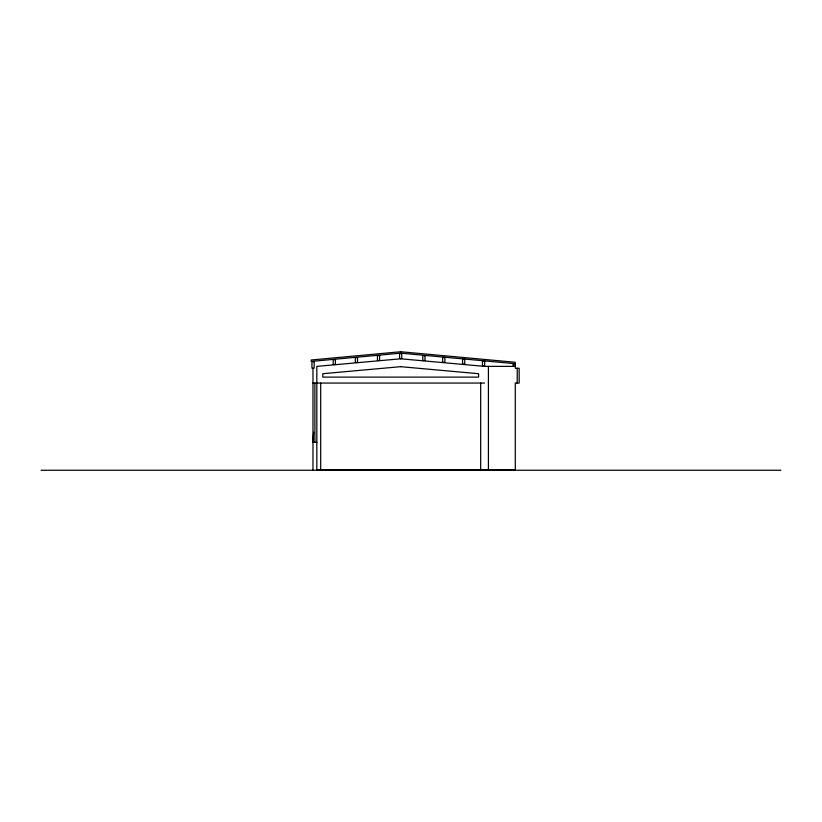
<?xml version="1.0" encoding="UTF-8"?>
<svg xmlns="http://www.w3.org/2000/svg" width="822" height="822" viewBox="0 0 822 822"><rect width="100%" height="100%" fill="white"/><g stroke="black" fill="none" stroke-linecap="round" stroke-linejoin="round"><path stroke-width="1.23" d="M313.624 432.238L312.966 442.328L316.83 442.328M312.966 383.062L484.548 383.062M41.1 470.256L780.9 470.256M517.223 368.277L517.223 383.062M488.412 366.376L488.412 469.732M480.685 383.062L480.685 469.732M320.693 383.062L320.693 469.732M314.898 383.062L314.898 442.328M312.966 368.277L312.966 469.732M400.684 351.744L400.643 353.162L515.086 363.694L515.291 362.276L400.684 351.744L311.137 360.005L311.302 361.423L400.684 353.162L400.684 351.744M400.684 358.793L316.83 366.376L316.83 469.732L515.291 469.732L515.291 383.062L519.165 383.062L519.165 368.277L515.291 368.277L515.291 366.376L484.548 366.376L400.684 358.793M400.684 366.674L322.779 373.712L322.779 377.113L478.599 377.113L478.599 373.712L400.684 366.674M401.753 353.666L399.543 353.666L399.543 358.443L401.753 358.443L401.753 353.666M379.63 355.669L377.432 355.669L377.432 360.447L379.63 360.447L379.63 355.669M424.995 355.69L422.785 355.69L422.785 360.468L424.995 360.468L424.995 355.69M444.887 357.508L442.678 357.508L442.678 362.286L444.887 362.286L444.887 357.508M357.519 357.673L355.32 357.673L355.32 362.451L357.519 362.451L357.519 357.673M464.769 359.327L462.57 359.327L462.57 364.105L464.769 364.105L464.769 359.327M335.407 359.687L333.198 359.687L333.198 364.465L335.407 364.465L335.407 359.687M484.661 361.135L482.452 361.135L482.452 365.924L484.661 365.924L484.661 361.135M314.138 361.629L311.939 361.629L311.939 368.153L314.138 368.153L314.138 361.629M515.302 363.817L513.103 363.817L513.103 366.191L515.302 366.191L515.302 363.817"/></g></svg>
